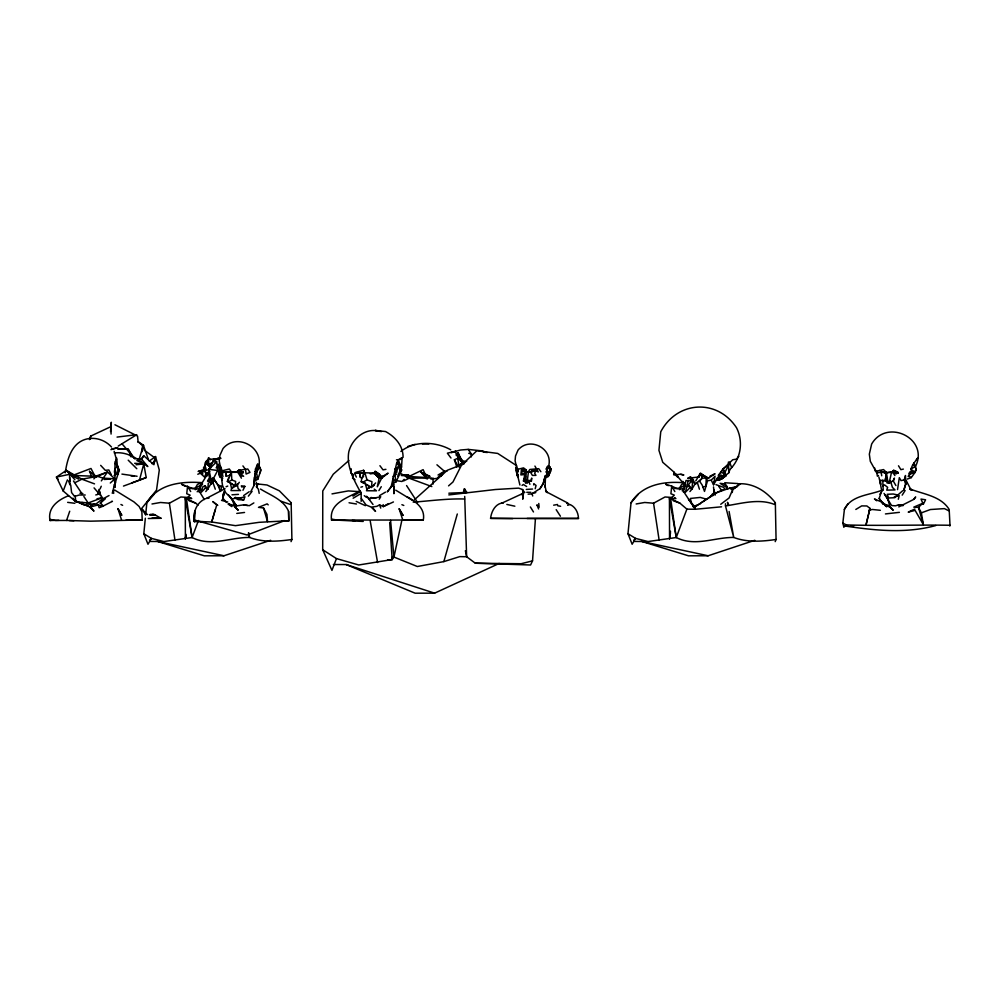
<?xml version="1.0" encoding="UTF-8"?>
<svg xmlns="http://www.w3.org/2000/svg" width="1000" height="1000" viewBox="0 0 1000 1000"><rect width="100%" height="100%" fill="white"/><g stroke="black" fill="none" stroke-linecap="round" stroke-linejoin="round"><path stroke-width="1.5" d="M322.688 549.725L336.45 558.587L331.95 570.388L322.688 549.725L322.775 490.938L333.275 474.2L348.85 460.55M717.125 478.9L721.438 478.988L728.875 472.713L728.388 462.025M393.825 489.263L393.837 486.5L393.9 493.713L393.85 484.175M238.85 470.312L243.337 472.45L238.85 470.312L236.637 472.287L231.388 472.337L230.238 475.188L226.213 476.3L226.275 471.987L228.088 471.637L243.337 472.45L241.062 474.038L238 472.512L238.85 470.312L247.75 468.988L249.975 472.388L246.112 474.038L245.55 469.575L242.925 465.9M226.213 476.3L226.275 471.987L231.412 472.388L231.8 479.975L228.45 481.9L227.325 481.35L230.238 475.188M111.062 434.075L111.3 422.238L110.525 431.55M114.488 484.7L115 487.425L114.987 463.413L116.275 459.113M471.325 456.9L471.388 453.988L468.175 449.4L460.637 450L450.988 452.587M216.75 504.95L217.763 505.375L212.8 501.575L216.75 504.95L211.713 522L200.5 521.55L194.25 520.037C193.2 511.362 196.988 502.375 205.3 498.825M114.575 489.975L133.975 501.912L139.15 506.475L141.875 511.788L142.213 520.175L125.825 520.237M517.288 472.713L518.375 477L517.2 475.625L516.163 469.787L516.638 466.275M138.35 459.475L141.337 458.825L143.737 455.763L153.938 464.738L155.525 456.575L149.25 461.062M690.2 478.888L691.188 480.788L695.55 484.025L702.262 478.15L701.488 474.25L700.037 473.812L695.763 480.9M196.625 520.988L194.325 521.575L194.75 511.087L194.325 521.575L203.125 521.688M517.987 471.975L518.362 469.175L523.538 467.875L526.35 470.025L524.812 474.513L520.875 474.925L521.475 470.012L523.488 469.225L526.35 470.025L525.825 480.163L523.775 480.65L524.8 478.05L523.462 481.037L524.837 480.925L525.625 483.225L526.438 481.138L527.275 482.425L523.775 480.65L524.837 480.925M228.363 480.112L228.487 477.938M208.312 462.775L208.612 457.738L210.475 459.725M675.425 474.938L673.675 474.575L673.825 471.95L662.738 462.3L658.938 450.337L660.75 431.775C677.075 400.887 717.225 398.263 736.562 427.812C743.75 442.125 740.75 460.05 728.587 470.688M397.762 476.163L401.538 467.1L402.137 457.612L398.025 460.012L396.637 463.212L391.362 485.788M457.887 457.15L458.15 452.962L456.95 453.862M112.263 493.288L114.663 484.038M390.575 520.413L393.938 557.062L417.325 566.512L443.85 561.6L459.775 556.613L466.637 556.75L475.325 563.225L530.575 564.987L532.537 560.862L535.413 518.862M533.7 484.925L533.787 483.675L536.038 485.45L535.212 488.738M914.938 465.775L916.25 469.925L914.875 472.6L910.362 473.913L909.212 473.013L910.588 472.025L908.162 476.538L909.125 476.175L910.588 472.025M885.05 472.275L877.212 472.587L877.175 470.988L879.663 470.462L884.975 472.987L886.275 472.325L886.363 481.112L889.1 483.15L893.062 480.875L894.438 478.088L893.35 481.1L895.9 485.55M878.9 477.062L880.625 484.55L880.55 480.312L886.637 480.975L885.675 478.013L885.462 480.7L889.1 483.15L890.575 481.225L892.438 487.438L895.025 489.938L886.737 490.138L887.65 487.337L884.55 484.9L882.95 485.85L883.25 490.325M361.163 501.35L361.163 492.188L360.812 494.15M369 486.637L371.5 487.463L371.95 481.7L367.05 479.875L362.725 482.287L361.2 481.737L361.912 477.863L364.85 472.788L374.4 473.05L379.65 474.5L375.475 471.388L373.3 473.425L370.225 473.888M254.562 477.137L253.9 485.225L255.5 469.025L257.7 463.825L261.05 469.925L257.8 479.25L254.713 480.925L254.562 477.137L256.25 471.163L254.95 471.587M205.775 491.562L207.787 489.087L208.3 483.025M689.938 491.562L691.963 489.087L692.463 483.025L690.475 478.425M239.325 482.275L237.438 485.025L238.113 488.55L240.538 490.55L231 490.562L231.588 488.462L230.275 482.837L235.212 486.037L235.625 481.4L231.8 479.975M526.438 481.138L527.05 482.725L528.65 481.188L531.425 481.062L531.712 478.062L531.062 480.688L527.05 482.725L524.525 481.1L525.525 476.525M255.15 476.35L257.8 479.25L256.25 471.163L256.087 472.8L259.425 466.8L256.7 465.4M90.388 439.087L90.675 436.112L110.9 426.65M141.962 451.825L142.575 445.65L138.012 441.637L143.425 445.2L148.262 459.162M256.375 483.837L267 484.988L279.387 490.838L291.163 502.75L291.9 539.475C278.1 541.487 262.8 542.6 249.575 537.438C230.3 537.275 210.812 547.05 192.087 537.525L163.863 541.55L151.375 538.387L147.988 544.25L143.812 533.737L145.338 518.225M145.65 515.125L146.862 502.713C158.512 483.562 181.75 481.213 202 482.65L197.512 484.35L195.113 488.425L192.95 488.638L181.525 484.275L185.438 486.375M720.725 504.275L729.075 497.987L732.738 489.438L737.3 486.325L738.775 483.762C753.562 483.025 766.525 491.388 775.337 502.75L776.062 539.475C762.262 541.487 746.963 542.6 733.737 537.438C714.463 537.275 694.975 547.05 676.25 537.525L648.025 541.55L635.55 538.387L632.15 544.25L627.975 533.737L631.038 502.713C642.075 484.75 663.675 481.112 683.088 482.713M463.812 464.225L464.113 461.238L457.863 466.2L447.325 470.262L414.387 499.8M116.525 459.725L114.15 451.337M260.238 472.675L260.525 469.9L259.425 466.8L255.5 469.025L256.762 471.825L255.475 474.062L255.987 471.512M205.675 470.55L205.963 467.9M909.825 488.8L911.888 490.087L909.912 488.925C923.487 494.312 940.8 495.925 949.175 509.45L950 525.262C915.537 524.7 880.837 525.925 846.462 524.938L843.787 526.862L842.825 523.2L844.412 509.325C851.375 495.175 869.425 495.275 882.237 490.125M142.9 449.725L143.425 445.2L142.575 445.65M455.575 451.85L455.65 451.213L447.375 453.188L450.988 458.025M715.188 495.112L715.5 492.45M226.488 502.45L222.85 498.15L224.1 491.737L222.537 500.138L223.4 493.4M885.675 478.013L885.312 481.012L886.375 472.375L883.512 469.562L879.663 470.462M545.475 476.938L545.1 487.113L544.9 485.412L546.225 491.45M190.512 497.625L191.725 498.587L185.275 498.288L185.387 538.837L185.763 535.775M674.675 497.625L675.888 498.587L669.438 498.288L669.55 538.837L670.5 531.2M336.45 558.587L358.75 564.987L392.188 559.55L392.575 556.487M550.5 471.675L550.862 468.888L549.862 467.4L547.45 466.562L546.038 469.087L549.862 467.4L548.862 467.438L550.5 471.675L548.325 476.375L544.575 478.512L543.05 483.95L539.8 489.025L543.3 483.237L545.15 476L548.812 473.137L548.862 471.488L545.8 471.975M217.075 466.65L219.812 465.85L218.762 473.775L219.862 477.163L219.15 472.663M114.462 471.85L114.862 468.9L117.613 465.925L114.987 463.413M115.113 482.5L114.525 485.037L118.075 473.9L117.613 465.925M185.387 538.837L186.088 534.362M669.55 538.837L670.487 532.875M732.25 492.525L732.738 489.438L740.537 483.837M114.488 486.9L115.175 482.65M199.275 492.163L200.375 486.225M683.438 492.163L684.538 486.225M711.225 480.163L713.5 484.75L715.062 476.213L711.225 480.163L707.525 480.75L704.513 491.413L702.15 485.012L699.55 481.15M688.288 480.238L685.438 492.225L689.587 488.1L689.262 485.775L687.05 486.75L691.363 480.975L686.012 480.487L684.887 485.112L673.825 471.95M254.713 480.925L255.175 478.612M65.237 472.812C67.35 458.525 72.1 440.95 89.062 438.562C97.513 437.488 105.85 440.763 111.538 447.038M355.062 479.738L352.6 478.237L353.137 475.575M869.963 508.363L866 525.05L869.963 508.363L866.875 505.962L861.7 505.9L855.812 509.462M523.462 481.037L524.812 474.513L521.525 472.95M102.013 499.7L102.438 497.65L94.062 487.887M401.7 521.025L393.938 557.062L392.188 559.55L387.587 560.05M208.762 459.837L206.713 460.588L206.3 462.438L208.837 461.95M204.913 466.538L204.013 470.35L203.55 467.887L206.375 463.938M898.325 499.263L899.188 495.588L894.225 496.863M891.525 472.3L886.137 472.713L892.138 471.912L896.038 473.9L898.263 472.675L891.525 472.3L889.1 483.15L890.575 481.225M905.738 484.212L904.237 479.888L905.475 475.5L905.738 484.212L903.8 490.325L905.788 483.462M95.763 494.95L97.775 494.4L98.975 489.4L100.712 495.288M512.712 518.625L490.575 518.362C491.375 511.413 495.425 503.375 503.237 502.875L501.9 503.125L523.513 493.15L522.725 499.212L522.962 489.65L518.587 488.125L495.387 489.513L448.812 494.913M352.6 478.237L353.438 474.963M949.8 526.062L950 525.262M211.025 466.238L211.688 463.663L206.9 464.062L208.612 457.738M527.05 482.725L528.488 471.575L529.862 469.45L538.737 468.688L540.887 471.7M915.438 466.637C929.587 438.5 886.825 417.863 871.65 444.038L869.338 454.137L870.312 461.3L874.6 468.988M123.475 486.075L139.45 480.225L143.763 463.938L136.862 460.513M897.525 489.613L899.325 477.663L901.038 480.625L904.237 479.888M222.85 498.15L224.363 492.587M153.85 462.55L155.525 456.575L159.288 470.025L156.537 490.087L141.65 508.488M254.988 475.65L256.25 471.163M215.138 509.875L211.713 522L235.5 525.662L259.113 522.325L288.788 520.725L288.562 511.375C283.725 499.7 270.413 495.25 260.5 489.05M443.85 561.6L457.3 513.987M463.188 493.162L464.45 488.688L466.85 492.525M699.712 474.613L699.05 476.975L687.987 478.225L689.912 477.062M221.788 486.413L220.35 491.413L217.975 485.012L213.125 477.962L217.975 485.012L221.788 486.413L218.512 486.812M394.963 474.938L395.925 482L392.85 478.35L393.15 482.987L395.925 482L401.662 469.925L400.363 467.238M139.438 458.275L143.425 445.2M547.45 466.562L548.462 465.688L550.125 467.062L550.775 469.925L548.325 476.375L545.15 476L546.45 476.025L547.587 473.875L546.712 471.325L547.55 468.587L549.862 467.4M700.037 473.812L699.05 476.975L700.75 473.9L708.675 478.038L715.05 473.738L710 476.125M728.875 472.713L729.75 469.925M205.35 466.25L204.013 470.35L205.15 462.85L206.713 460.588M118.075 473.9L119.388 469.925L116.213 464.062M879.188 498.375L882.938 503.85L888.688 505.675L893.213 510.3L890.037 507.062L882.938 503.85L879.188 498.375L881.15 492.525M52.25 520.138L50 520.487L50.1 519.388L55.788 520.475L66.562 520.438L69.725 511.213M894.925 475.588L892.837 472.488L893.575 470.35L898.263 472.675L893.575 470.35L892.138 471.912L894.525 470.525L898.263 472.675M221.513 474.525L220.675 476.875L222.738 478.375M89.438 439.6L90.675 436.112M230.212 472.1L230.45 471.438L231.663 472.225L229.288 469L223.012 470.575L222.15 472.638L222.95 476.65M212.113 482.075L211.388 484.025L208.325 480.525L210.925 479.025M185.275 498.288L192.087 537.525L198.463 520.487M255.475 474.062L259.425 466.8M669.438 498.288L676.25 537.525L686.875 509.137L679.862 503.125L670.65 498.7L674.312 495.138L670.9 493.75L671.737 486.15L665.688 484.275L668.3 485.675M97 498.775L102.438 497.65L88.162 502.975L75.825 501.725L63.2 491.012L67.4 479.888M207.975 472.362L206.825 475.412L209.225 471.425M291.038 541.638L291.9 539.475M775.2 541.638L776.062 539.475M234.963 497.638L238.225 499.7L243.688 499.925L244.95 496.825L237.775 498.5L235.263 497.6M713.138 495.588L714.225 493L714.038 489.988M100.087 488.963L101.25 486.238M916.45 459.738L917.7 458.013L912.725 464.775L910.925 469L911.5 471.8L910.362 473.913L909.137 473.4M534.925 466.075L538.275 471.95L535.85 470.613L534.663 473.3L535.962 475.375L532.413 475.412L530.425 472.025L526.688 471.875M906.688 482.95L906.438 480.675M242.975 490.275L244.862 486.375L241.312 485.85L241.737 486.987L244.862 486.375M466.725 461.188L462.575 463.038L452.975 481.987L448.562 485.863M210.075 480.225L214.675 480.125L211.388 484.025L211.3 480.737L208.95 475.737L208.888 469.325L212.625 461.912L216.65 461.812L217.662 470.5L213.8 477.812L208.612 481.05M381.662 478.15L377.312 486.775L379.125 478.237L374.4 473.05L374.862 471.75L379.65 474.5L376.238 474.75L374.4 473.05L379.125 478.237L381.662 478.15L388.088 473.15L382.8 476.337L381.662 478.15L376.238 474.75L382.8 476.337M923.312 504.3L925.588 499.787L920.987 499.062L923.312 504.3L922.663 503.312L913.787 507.15L918.475 507.375L922.663 503.312M517.15 472.463L517.85 471.087M399.575 474L401.662 469.925M250.837 491.512L254.387 484.787M394.613 474.862L399.425 465.8L398.025 460.012L401.538 467.1M291.163 502.75L290.275 504.425L281.2 501.3M775.337 502.75L774.438 504.425C758.95 498.263 741.425 503.525 725.487 505.938L733.737 537.438L729.1 511.475M229.55 475.637L231.388 472.337L230.45 471.438M209.75 477.137L207.525 481.112L209.05 480.788M101.325 480.887L107.5 472.038L114.838 478.875L110.288 483.013M141.412 459.688L143.737 455.763M205.413 488.1L201.275 492.225L202.887 486.75L205.1 485.775L205.413 488.1L207.787 489.087L211.137 483.438L211.388 484.025L208.325 480.525M689.587 488.1L691.963 489.087L695.3 483.438L695.55 484.025L691.562 477.812M379.25 499.2L380.712 496.75L373.65 498.225L371.087 497.463M887.125 483.162L888.312 481.188M378.913 490.575L381.275 486.688M713.5 484.75L723.188 468.85L732.75 459.75L736.45 459.137L738.825 456.287M200.725 485.112L209.375 471.125M902.175 495.138L905.125 490.513M406.887 477.612L408.55 475.05L401.287 475.538M844.338 509.462L847.837 504.025M464.113 461.238L461.625 464.963L476.925 450.712L497.7 453.425L516.7 465.712M221.737 475.312L220.675 476.875L221.525 469.45L220.775 467.137L221.462 469.588M914.212 499.062L915.675 496.95L913.337 499.613L898.763 506.9M910.362 473.913L912.9 470.9L910.925 469L915.362 466.55L913.925 462.688M440.95 476.2L444.375 471.35L438.038 475M907.2 479.087L911.275 477.612L914.875 472.6L910.037 471.962M118.475 471.2L119.388 469.925M373.3 473.425L376.087 474.288L377.262 476.012M879.887 494.162L882.312 490.812M710.075 497.262L712.788 493.587M199.025 491.613L200.888 489.125M718.25 475.438L723.188 468.85L728.888 464.775L721.438 478.988L726.112 475.65L723.188 468.85L724.85 476.512L721.438 478.988L726.075 474.475M201.825 485.075L199.412 488.263L195.175 489.65M391.512 486.337L387.25 491.9L393.625 483.738L391.512 486.337L392.225 485.562M208.363 469.825L198.137 471.438L202.162 470.238L207.662 473.562L209.375 471.35M248.375 496.15L252.087 491.35M154.2 494.162L146.862 502.713M638.362 494.162L631.038 502.713M93.863 478.888L96.425 475.962L107.5 472.038L97.537 476.362L81.875 479.2L75.125 482.587M82.525 502.975L83.912 504.5L90.425 507.025L98.238 504.862L99.175 507.75L102.613 506.337L102.662 505.163L100.3 503.162L103.362 499.7M197.162 491.788L200.675 487.812M682.2 490.8L684.85 487.812M363.15 474.988L365.112 472.8L354.625 473.4L356.35 477.075M699.4 481.25L702.262 478.15L708.675 478.038M375.613 482.95L373.438 485.3L366.8 489.025L365.037 482.663L363.1 482.912L361.2 481.737M149.5 540.4L151.375 538.387L143.812 533.737M633.663 540.4L635.55 538.387L627.975 533.737M207.662 473.562L209.812 471.337M234.2 485.838L231.588 488.462L237.438 485.025L235.212 486.037L228.45 481.9M235.212 486.037L237.55 483.713M404.188 479.35L402.013 481.5L395.925 480.562M406.375 477.2L408.55 475.05L402.7 475.513M187.4 497.812L190.15 495.138L186.737 493.75L187.562 486.15L190.675 491.562M211.3 480.737L208.888 469.325L216.65 461.812M444.375 471.35L436.938 478.4L430.938 479.113M717.588 478.862L721.538 475.112M910.537 472.7L912.9 470.9M152.012 463.688L155.387 460.525M898.037 495.062L893.213 494L887.2 494.312L888.688 498L894.788 497.688L902.675 490.725M402.137 457.612L399.963 459.625L396.475 459.787M97.775 494.4L100.05 492.325M530.425 472.025L532.575 470.112L535.85 470.613L530.425 472.025L535.85 470.613M843.787 526.862L846.462 524.938L842.825 523.2M100.3 503.162L105.475 498.625M716.025 480.225L719.587 480.15L722.825 477.312M914.237 471.688L916.25 469.925M354.625 473.4L355.938 472.25L363.612 470.3L365.112 473.5M372.438 486.65L374.338 485.037M516.163 469.787L517.2 475.625L518.1 474.85M523.212 493.013L521.25 494.65L523.513 493.15M361.912 477.863L363.638 476.5M874.7 468L874.987 470.588L877.113 473.162L877.875 472.562M209.788 459.45L214.213 458.837L215.287 459.65L218.325 457.925L220.975 458.288L212.7 460.675M396.388 471.35L395.238 468.913L399.425 465.8L396.637 463.212M400.887 451.45C414.387 440.487 436 441.512 450.712 449.775M538.837 489.325L531.938 493.875L528.112 494.175M228.625 503.888L233.512 505.387L238.25 510.225L234.913 507.075L236.562 505.875L243.575 504.875L249.338 505.688L253.863 502.912M522.05 485.4L523.35 484.475L526.638 486.488M243.637 495.588L249.2 491.725M878.475 475.475L877.387 476.225L876.712 472.15M724.85 476.512L726.112 475.65L723.55 472.788M457.863 466.2L462.575 463.038M239.75 471.362L238 472.512L241.412 478.162M721.575 506.8L695.212 509.275L694.912 506.9L716.15 492.85L730.2 487.938L732.738 489.438L730.475 488.75M392.987 476.45L396.688 474.025M701.3 502.713L717.775 492.075L722.962 489.825M875.462 470.288L876.912 471.9M892.837 472.488L894.55 471.388M352.95 496.112L360.112 491.637M118.225 446.075L136.75 434.675L117.05 437.088M353.137 498.237L360.163 494.025M206.812 498.188L225.025 488.7M425.962 478.512L429.775 476.275L420.775 471.788L426.775 478.55M379.487 495.65L385.513 492.113M68.537 495.725C58.188 499.812 47.4 507.55 50 520.487L58.825 520.3M393.45 501.95L383.3 506.613L379.562 504.85L376.85 506.337L372.163 507.013L375.562 511.375L371.1 507.062L366.05 504.95L361.375 498.575M109.038 495.55L101.662 499.55L96.025 503.975L86.263 504.125M151.988 503.975L160.525 502.475L169.387 503.2L180.85 496.987L189.137 497.537M636.15 503.975L644.688 502.475L653.562 503.2L665.013 496.987L671.925 497.45M360.213 490.725C348.612 497.65 328.775 502.587 331.562 520.175L344.462 520.138M730.2 487.938L729.35 488.4L737.3 486.325L732.438 488.612M216.125 467.825L219.812 465.85M114.062 475.5L116.4 474.263L114.45 472.238M490.575 518.362L578.5 518.462L527.05 518.488M237.188 471.35L239.65 470.062L243.337 472.45M366.8 489.025L369.95 487.425L367 484.562M403.675 480.9L409.162 478.225L431.475 477.938M409.113 476.388L423.125 469.663L427.4 478.95L420.775 471.788M914.887 509L908.225 512.125L915.113 510.4L923.363 524.6L921.35 512.85L918.475 507.375L923.363 524.6M333.387 564.525L346.175 564.55L415.138 593.2L434.613 593.162L499.2 563.45M456.85 467.088L454.4 459.762L457.775 458.25L458.15 452.962L462.95 462.975L457.775 458.25L459.087 467.125M202.625 484.012L195.113 488.425L189.35 488.475M685.65 484.525L679.275 488.425L677.125 488.638L671.737 486.15L674.85 491.562M716.988 478.312L724.775 475.025M89.35 503.625L91.375 505.325L94.55 504M197.787 474.25L203.075 472.038M365.112 472.8L363.4 473.512L359.487 472.612L360.438 477.562L359.487 472.612M139.45 480.225L146.2 477.55L143.763 463.938L134.675 463.288M693.05 506.7L700.238 503.875M226.075 486.737L227.738 486.075M685.05 483.075L681.675 484.35L679.275 488.425L674.963 488.462M131.812 482.875L146.2 477.55M687.987 478.225L690.662 477.238M921.35 512.85L930.413 509.525L944.412 508.612L948.612 510.675M388.45 503.612L383.3 506.613L383.175 504.625M150.087 541.425L157.762 541.5L204.35 555.825L223.988 555.763L270.625 540.3M634.25 541.425L641.925 541.5L688.525 555.825L708.15 555.763L754.788 540.3M679.35 489.65L683.575 488.263M903.425 505.5L898.475 504.875L895.537 505.825L891.587 505.538L884.062 493.4M567.638 505.3L569.963 504.55L566.675 503.35M360.863 487.175L362.55 486.675M407.725 446.475L415.05 444.35M110.913 449.663L117.788 447.7L111.775 448.963M74.088 474.888L90.975 468.475L94.3 474.8L96.5 476.975M532.537 560.862L521.163 563.725L475.325 563.225M150.387 515.15L153.375 514.475L155.363 515.163L150.387 515.15L154.588 514.625L161.062 518.3L148.325 518.513M903.363 469.1L900.875 469.65L898.5 465.788M869.013 510.2L872.337 509.475L880.362 510.3M535.775 492.612L532.062 493.413L532.663 496M531.425 481.062L528.65 481.188L529.888 484.312M413.188 502.15C430.138 500.925 447.362 498.462 464.613 499.012M332 493.888L348.275 490.913L358.975 491.613M546.75 473.5L548.812 473.137L547.137 472.025M553.65 505.175L557.587 504.487M210.812 467.8L206.9 464.062L211.737 463.25M385.913 469.338L383 469.825L379.925 465.7M451.475 452.525L454.2 452.075M221.088 470.188L220.4 465.975M333.9 519.812L331.562 520.175L331.788 519.175L337.312 520.05L423.288 520.037L402.85 520.188M226.275 471.987L222.15 472.638L228.088 471.637L231.412 472.388M935.825 525.525C905.675 533.8 875.05 530.462 844.788 525.988M111.613 501.425L112.438 501.3L102.613 506.337L98.238 504.862M677 474.688L680.713 474.125L683.625 474.85M673.675 474.575L676.363 474.2M899.388 512.35L885.438 513.925M532.55 489.038L526.287 489.438M281.55 521.025L288.788 520.725M142.213 519.925L90.675 521.175L66.562 520.438M236.775 513.425L244.537 512.463M702.675 486.812L705.95 486.413L706.213 477.925L707.525 480.75M137.537 459.25L141.337 458.825L147.825 466.575C138.138 459.05 127.325 451.3 114.338 452.962M136.075 464.75L143.763 463.938M206.15 498.45L209 498.15M150.137 514.975L155.363 515.163M281.65 520.862L284.625 520.638L247.175 535.025L200.15 521.613M231.975 494.8L238.45 494.375M160.825 518.088L151.975 518.1M104.138 479.45L110.25 479.113M448.85 493.2L467.1 492.4M531.062 480.688L525.825 480.163M233.663 498.475L240.062 498.263M693.675 505.788L696.737 505.688M850.688 526.087L853.763 525.988M369.513 498.338L375.838 498.162M446.987 471.188L444.375 471.225L436.938 464.787M150.162 514.788L153.375 514.475M422.413 443.95L428.862 443.938M117.775 449.2L128.175 449.15L133.925 458.025M85.213 495L79.188 495.037L74.562 496.425L71.588 492.562L70.713 484.963M526.775 492.3L530.862 492.325M517.2 475.625L518.325 475.625M686.875 509.137L695.212 509.275L683.438 491.262M118.912 448.862L128.175 449.15L130.838 454.525M151.888 514.5L154.588 514.625M69.287 520.538L73.9 520.737M352.113 520.475L355.175 520.612M145.087 513.925L146.425 513.987L142.238 509.3L145.087 513.925L147.675 514.5M337.35 520.15L363.225 521.45M97.537 476.362L70.987 475.363L66.35 470.412L56.425 477.075L63.2 491.012M408.125 476.425L426.75 477.55M724.725 482.738L737.925 483.575M366.425 490.737L376.512 490.825L374.188 489.113M114.838 478.875L102.925 478.1L96.425 475.962M79.95 493.275L82.85 493.525M468.175 449.4L481.413 450.812L487.225 452.562M130.988 475.863L134.025 476.2M150.162 514.35L153.725 514.763M724.938 483.925L720.15 483.35L727.188 487.812L724.938 483.925L726.963 486.312L727.712 489.237M263.512 507.975L267.525 521.638L266.925 514.388L263.512 507.975L258.488 507.35L267.113 503.875L268.225 504.875M521.587 471.425L526.237 472.025L523.625 469.625L521.475 470.012L526.237 472.025M67.65 502.362L74.85 503.3M208.888 469.325L217.662 470.5M256.25 470.25L257.275 470.387M121.925 474.1L137.088 476.262M214.213 458.837L216.663 459.2M243.575 504.875L247.512 505.487M898.475 504.875L902.625 505.562M349.05 502.775L356.488 504.012M557.725 505.775L560.638 506.287M240.512 475.725L243.625 476.275L241.062 474.038M715.987 484.65L723.413 487.262L725.088 489.288M255.963 484L258.675 484.487M546.45 476.025L548.325 476.375M202.162 470.238L204.438 470.662M691.188 480.788L692.588 481.062L690.662 478.988M680.788 474.45L683.675 475.05M379.65 431.388C365.75 427.113 352 438.675 348.787 451.887C346.213 466.438 354.25 480.725 361.012 493.038M641.925 541.5L708.15 555.763M157.762 541.5L223.988 555.763M506.838 504.438L514.862 506.2M886.637 480.975L885.462 480.7L886.363 481.112L887.6 480.138L886.275 472.325M243.688 499.925L235.275 497.388M468.738 453.312L471.388 453.988M221.525 500.387L227.775 502.013M381.413 431.587L375.15 430.438L385.55 431.538C395.225 436.75 403.25 445.9 403.075 457.425M481.863 451.262L486.087 452.45M706.938 499.325L700.263 497.413L690.325 498.45L691.775 504.363M422.463 474.125L429.775 476.275M346.175 564.55L434.613 593.162M673.225 500.75L679.862 503.125M189.062 500.75L195.688 503.125L198.038 505.125M431.838 486.575L409.162 478.225L399.787 473M94.525 483.862L81.875 479.2L66.35 470.412L72.537 474.95L74.037 477.25M89.325 506.575L93.975 511.125L90.425 507.025L83.912 504.5L82.112 502.438M202.938 473.9L199.625 472.587L204.5 477.038L206.163 473.438L207.013 475.775M401.9 504.688L403.8 505.45M700.537 473.137L705.462 476.912L701.125 475.125L702.337 475.975L700.812 474.275M721.85 472.625L724.663 473.862M228.075 503.888L232.175 505.8M356.213 501.4L365.4 505.688M228.663 504.113L231.163 505.3M195.688 503.125L186.475 498.7L192.087 537.525M547.55 468.587L546.7 468.162L546.712 471.325M78.688 479.113L70.987 475.363L74.875 479.725M882.875 471.962L884.975 472.987M120.925 504.475L122.613 505.312M114.95 424.762L137.55 436.087L138.15 442.262M227.325 481.35L228.962 482.188M882.537 503.038L890.037 507.062L887.275 497.062M395.725 490.175L412.625 500.438M362.725 482.287L371.5 487.463M567.925 503.113L546.025 491.637L547.275 492.6L545.562 490.575M700.05 473.438L705.462 476.912M406.962 496.688C415.637 501.475 425.637 508.562 423.288 520.037M912.725 464.775L915.362 466.55L916.025 470.138M909.125 476.175L911.275 477.612M374.938 471.337L379.65 474.5M228.5 504.288L231.788 506.613M548.862 467.438L550.862 468.888M144.438 450.262L154.137 457.375M364.263 495.675L366.575 497.438M884.85 505.325L886.75 506.788L882.9 502.55L874.45 498.963L876.812 500.775M570.575 504.775C575.763 507.375 578.263 512.875 578.5 518.462M206.9 464.062L210.138 466.65M717.588 478.475L719.587 480.15M91.85 477.013L89.537 471.325L94.1 475.275M366.775 496.65L369.8 499.55L366.575 496.238M128.212 460.188L136.8 468.725M676.237 475.763L677.875 477.413L677.15 474.637M888.688 505.675L890.037 507.062M228.538 495.613L225.65 492.663L222.525 485.5L221.125 475.7M100.662 465.35L105.325 470.35L108.837 469.963L111.275 474.625M522.137 489.6L524.812 492.5M89.537 471.325L91.2 473.125M690.925 477.175L693.512 480.1M694.912 506.9L688.5 499.513M89.4 503.05L91.375 505.325M532.575 470.112L533.337 471M121.95 443.738L135.075 459.087M256.262 486.65L258.35 489.113L259.188 493.375M459.8 457.3L464.562 463.038M228.525 494.975L236.562 505.875L231.188 497.812M229.35 496.012L232.862 500.312M689.262 485.775L691.963 489.087M205.1 485.775L207.787 489.087M72.987 498.188L75.825 501.725L75.15 495.8M129.362 454.613L131.163 456.95M368.85 499.038L373.025 504.487M58.188 479.4L56.425 477.075L69.5 474.325L69.8 481.4M884.95 494.675L888.512 499.787M718.863 486.525L721.263 489.975M73.5 480.988L82.125 493.925M83.85 496.512L88.162 502.975M219.15 471.788L220.65 474.087L219.662 471.875M556.175 509.675L560.425 516.225M406.575 485.562L417.562 502.537M530.363 506.962L533.488 511.962M911.125 490.075L907.025 482.2M199.275 491.262L204.325 499.513M399.162 508.837L403.013 515.35L399.162 508.837L402.725 519.837M117.938 508.663L121.713 515.15L117.938 508.663L121.6 520.175M454.4 459.762L457.912 466.075M114.162 480.5L115.538 483.013L114.913 478.65M682.938 481.337L684.237 483.85M395.238 468.913L396.925 472.25M728.55 504.45L727.475 502.312L728.012 505.375M203.55 467.887L204.875 470.538M212.463 481.1L215.287 489.212M697.3 482.488L699.45 489.212M538.612 508.95L536.9 504.825L539.113 507.3L538.763 503.475M683.95 482.537L685.487 486.325M363.612 470.3L365.15 474.113M462.038 462.875L458.15 452.962L458.375 456.025M729.513 462.038L731.65 467.537M352.062 473.9L353.237 476.95L352.825 474.087M219.737 472.525L222.362 480.375M379.562 504.85L380.737 508.113M68.55 480.85L70.013 484.913L69.65 477.35M519.9 485L517.537 475.15M876.213 470.575L877.113 473.162M232.237 499.462L234.913 507.075M114.862 468.9L116.475 473.512M205.538 471.875L206.9 475.812M364.85 472.788L367.05 479.875M218.7 466.863L218.188 464.325L220.15 471.463M248.4 532.938L249.575 537.438L248.75 532.863M881.1 472L881.725 475.775M516.888 468.375L515.1 460.8L515.513 456L518.062 450.025C529.675 436.125 553.375 448.55 548.625 466.2M465.387 550.712L466.637 556.75L464.7 496.425M218.188 464.325L218.75 467.062M701.488 474.25L702.262 478.15M220.763 468.837L219.225 461.012L219.9 455.387L223.025 448.525C236.238 432.775 263.163 446.35 258.875 466.488M880.675 485.4L881.55 489.888M256.637 484.462L257.05 486.6L256.325 482.225M370.25 521.138L377.587 562.537M455.65 451.213L456.4 455.75M879.95 480.412L880.625 484.55M399.425 465.8L400.325 471.425M653.562 503.2L659.15 540.275M169.387 503.2L174.988 540.275M670.65 498.7L676.25 537.525M713.5 486.938L714.225 493M115.787 464.162L115.438 461.15L117.438 466.838L116.7 458.088M713.763 482.2L713.85 483.088M350.887 468.738L351.087 473.175L350.763 469M398.025 460.012L398.587 466.025M389.688 522.45L392.188 559.55M194.25 520.037L194.325 521.575M113.537 490.375L113.675 493.4M464.45 488.688L464.6 493.338M432.962 477.925L433.162 484.038M288.562 511.375L288.788 521.087M221.35 468.363L221.5 474.837M882.825 480.05L882.95 485.85M725.45 503.75L725.487 505.938M77.625 501.788L74.737 500.712L83.637 504.663L77.625 501.788M517.7 469.162L515.938 467.675L517.7 469.162"/></g></svg>
